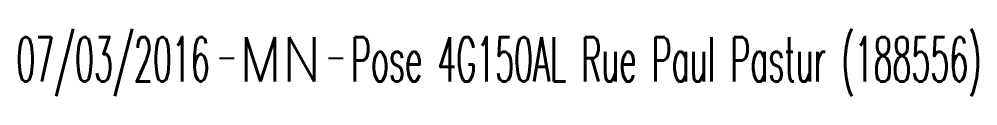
# Model space of a CAD drawing. Header units: millimetres. Extents: x 80993 to 81985, y 144000 to 145002.
# Drawn here: x 81940.72 to 81973.22, y 144737 to 144739.29 of the extents above; entities that cross this region are included whole.
import ezdxf
from ezdxf.enums import TextEntityAlignment as Align

# ---------------------------------------------------------------- set-up
doc = ezdxf.new("R2010")
doc.units = ezdxf.units.MM
doc.layers.get('0').update_dxf_attribs({"linetype": 'CONTINUOUS'})
doc.layers.add('B_910', color=3, linetype='CONTINUOUS')
doc.styles.get("Standard").update_dxf_attribs({"font": 'romans.shx', "width": 0.85})

# ---------------------------------------------------------------- blocks, each defined once
blk = doc.blocks.new('GIS_MODF')
at = {"color": 0, "linetype": 'Continuous', "flags": 128}
for points in [[(-2.176, -0.014), (-1.676, -0.014)], [(1.519, -0.014), (2.019, -0.014)]]:
    blk.add_lwpolyline(points, dxfattribs=at)
at = {"color": 0, "linetype": 'Continuous', "width": 0.5}
blk.add_attdef('DATE', text='', height=1.5, dxfattribs=at).set_placement((-2.502, -0.798), align=Align.RIGHT)
at = {"color": 0, "linetype": 'Continuous', "width": 1.771291}
blk.add_attdef('USER', text='', height=1.5, dxfattribs=at).set_placement((-1.507, -0.798), (1.276, -0.798), align=Align.FIT)
at = {"color": 0, "linetype": 'Continuous', "width": 0.5}
blk.add_attdef('DESC', (2.289, -0.798), '', height=1.5, dxfattribs=at)

msp = doc.modelspace()

# ---------------------------------------------------------------- block references
at = {"layer": 'B_910'}
ref = msp.add_blockref('GIS_MODF', (81949.681, 144738.298), dxfattribs=at)
ref.add_attrib('DATE', '07/03/2016', dxfattribs={"layer": '0', "color": 0, "linetype": 'Continuous', "height": 1.5, "width": 0.5}).set_placement((81947.179, 144737.5), align=Align.RIGHT)
ref.add_attrib('USER', 'MN', dxfattribs={"layer": '0', "color": 0, "linetype": 'Continuous', "height": 1.5, "width": 0.927819}).set_placement((81948.174, 144737.5), (81950.957, 144737.5), align=Align.FIT)
ref.add_attrib('DESC', 'Pose 4G150AL Rue Paul Pastur (188556)', (81951.969, 144737.5), dxfattribs={"layer": '0', "color": 0, "linetype": 'Continuous', "height": 1.5, "width": 0.5})

doc.saveas('drawing.dxf')
